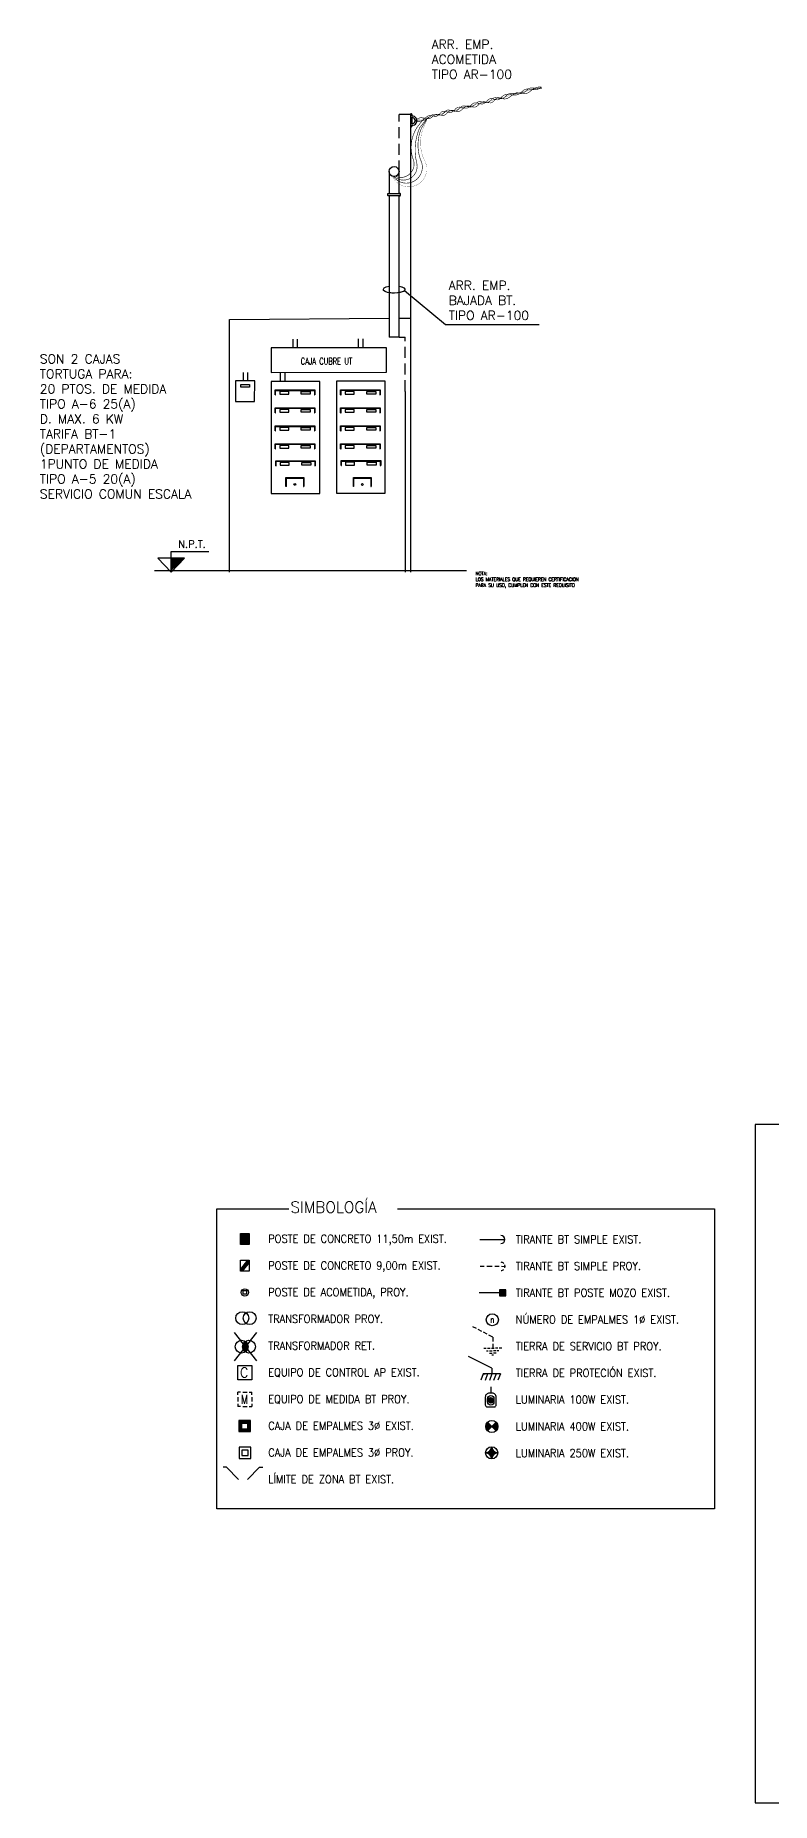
# Model space of a CAD drawing. Extents: x 0 to 346944, y 0 to 6285838.
# Drawn here: x 344688.4 to 344771.3, y 6284130.9 to 6284329.7 of the extents above; entities that cross this region are included whole.
import ezdxf
from ezdxf.enums import TextEntityAlignment as Align

# ---------------------------------------------------------------- set-up
doc = ezdxf.new("R2010")
doc.units = 0
doc.header["$LTSCALE"] = 5
doc.linetypes.add('mariposa$0$DASHED2', pattern=[0.375, 0.25, -0.125])
for name, color, linetype in [('COTAS (TODAS LAS COTAS-TODAS)', 5, 'Continuous'), ('DETALLES', 4, 'Continuous'), ('EQUIPOS', 240, 'Continuous'), ('EQUIPOS_E', 240, 'Continuous'), ('EQUIPOS_P', 240, 'Continuous'), ('EQUIPOS_R', 240, 'Continuous'), ('ESTRUCTURAS', 42, 'Continuous'), ('ESTRUCTURAS_E', 42, 'Continuous'), ('ESTRUCTURAS_P', 42, 'Continuous'), ('FORMATO', 20, 'Continuous'), ('OCMT_Exist', 36, 'Continuous'), ('POSTES_E', 41, 'Continuous'), ('POSTES_P', 41, 'Continuous'), ('TEXTO', 2, 'Continuous')]:
    doc.layers.add(name, color=color, linetype=linetype)
doc.styles.add('ROMAND', font='romand.shx', dxfattribs={"height": 2})
doc.styles.add('ROMANS', font='romans.shx', dxfattribs={"height": 1})
doc.styles.add('ROMANT', font='romant.shx', dxfattribs={"height": 2})

# ---------------------------------------------------------------- blocks, each defined once
blk = doc.blocks.new('NOTA CERTIFICACION')
at = {"color": 7, "style": 'ROMANT', "width": 0.8}
for s, p in [('NOTA:', (-100.97, 79.57)), ('LOS MATERIALES QUE REQUIEREN CERTIFICACION', (-100.97, 76.28)), ('PARA SU USO, CUMPLEN CON ESTE REQUISITO', (-100.97, 73))]:
    blk.add_text(s, height=2, dxfattribs=at).set_placement(p)
blk = doc.blocks.new('NPT')
at = {"color": 0}
for p, q in [((0, 0.75), (0.8, 1.55)), ((0, 0.57), (0.98, 1.55)), ((0, 0.4), (1.16, 1.55)), ((0, 0.22), (1.33, 1.55)), ((0, 1.46), (0.1, 1.55)), ((0, 1.28), (0.27, 1.55)), ((0, 1.1), (0.45, 1.55)), ((0, 0.93), (0.63, 1.55))]:
    blk.add_line(p, q, dxfattribs=at)
blk.add_lwpolyline([(0, 0), (0, 2.3), (4.18, 2.3)])
blk.add_lwpolyline([(-1.49, 1.55), (0, 0), (1.49, 1.55)], close=True)
at = {"style": 'ROMANS'}
blk.add_text('N.P.T.', height=0.8, dxfattribs=at).set_placement((0.8, 2.73))
blk = doc.blocks.new('PC-11-5_E')
at = {"layer": 'POSTES_E'}
blk.add_lwpolyline([(-1, 1.25), (1, 1.25), (1, -1.25), (-1, -1.25)], close=True, dxfattribs=at)
blk.add_solid([(-1, 1.25), (1, 1.25), (-1, -1.25), (1, -1.25)], dxfattribs=at)
blk = doc.blocks.new('*U25')
at = {"layer": 'ESTRUCTURAS_E', "ltscale": 5}
for p, q in [((10.75, -5.38), (0, 0)), ((6.85, -7.97), (5.76, -10.88)), ((14.69, -7.97), (6.83, -7.97)), ((6.83, -7.97), (7.65, -7.97)), ((8.84, -7.97), (7.7, -10.99)), ((10.75, -7.97), (9.63, -10.93)), ((10.75, -5.37), (10.75, -7.97)), ((12.73, -7.97), (11.61, -10.93)), ((14.69, -7.97), (13.6, -10.88))]:
    blk.add_line(p, q, dxfattribs=at)
blk = doc.blocks.new('*U49')
at = {"layer": 'EQUIPOS_E', "linetype": 'Continuous'}
blk.add_hatch(color=50, dxfattribs=at).paths.add_polyline_path([(0, 2.74, -0.368904), (-1.37, 1.37, -0.368904), (0, 0, -0.368904), (1.37, 1.37, -0.368904)])
at = {"layer": 'EQUIPOS_E', "color": 50, "linetype": 'Continuous'}
blk.add_circle((0, 1.37), 1.37, dxfattribs=at)
for centre, start, end in [((-1.49, 2.85), 274.5015, 355.4985), ((-1.49, -0.12), 4.5015, 85.4985), ((1.49, 2.85), 184.5015, 265.4985), ((1.49, -0.12), 94.5015, 175.4985)]:
    blk.add_arc(centre, 1.49, start, end, dxfattribs=at)
blk = doc.blocks.new('*U29')
at = {"layer": 'ESTRUCTURAS_E'}
blk.add_line((0, 0), (7.5, 0), dxfattribs=at)
blk.add_arc((6.27, 0), 1.23, 273.2033, 86.7967, dxfattribs=at)
blk = doc.blocks.new('*U48')
at = {"color": 50}
blk.add_wipeout([(-1.23, -4.09), (-1.23, 0), (1.23, 0), (1.23, -4.09), (1.23, -4.11), (1.23, -4.14), (1.23, -4.16), (1.22, -4.18), (1.22, -4.2), (1.21, -4.22), (1.21, -4.24), (1.2, -4.26), (1.19, -4.28), (1.18, -4.3), (1.17, -4.32), (1.16, -4.34), (1.14, -4.36), (1.13, -4.38), (1.12, -4.39), (1.1, -4.41), (1.08, -4.42), (1.07, -4.44), (1.05, -4.45), (1.03, -4.46), (1.02, -4.47), (1.02, -4.47), (1, -4.49), (0.98, -4.5), (0.95, -4.51), (0.93, -4.51), (0.91, -4.52), (0.89, -4.53), (0.87, -4.53), (0.85, -4.54), (0.83, -4.54), (0.8, -4.54), (0.78, -4.54), (-0.78, -4.54), (-0.8, -4.54), (-0.81, -4.54), (-0.83, -4.54), (-0.84, -4.54), (-0.85, -4.53), (-0.87, -4.53), (-0.88, -4.53), (-0.89, -4.53), (-0.9, -4.52), (-0.91, -4.52), (-0.92, -4.52), (-0.93, -4.51), (-0.94, -4.51), (-0.95, -4.51), (-0.96, -4.5), (-0.98, -4.5), (-0.99, -4.49), (-1.01, -4.48), (-1.03, -4.47), (-1.04, -4.46), (-1.06, -4.44), (-1.08, -4.43), (-1.09, -4.42), (-1.1, -4.41), (-1.11, -4.4), (-1.12, -4.39), (-1.12, -4.38), (-1.13, -4.37), (-1.14, -4.37), (-1.14, -4.36), (-1.15, -4.35), (-1.16, -4.33), (-1.17, -4.31), (-1.18, -4.29), (-1.19, -4.28), (-1.2, -4.26), (-1.21, -4.24), (-1.21, -4.22), (-1.22, -4.2), (-1.22, -4.18), (-1.23, -4.15), (-1.23, -4.12)], dxfattribs=at)
at = {"layer": 'EQUIPOS_E', "linetype": 'Continuous'}
blk.add_hatch(color=50, dxfattribs=at).paths.add_polyline_path([(0.72, -3.42, 0.8991), (-0.72, -2.72, 0.8991)])
at = {"layer": 'EQUIPOS_E', "color": 50, "linetype": 'Continuous'}
blk.add_line((0, 0), (0, -1.46), dxfattribs=at)
for points in [[(0.33, -1.46), (-0.33, -1.46, 0.414214), (-1.23, -2.36), (-1.23, -4.09, 0.414214), (-0.78, -4.54), (0.78, -4.54, 0.414214), (1.23, -4.09), (1.23, -2.36, 0.414214)], [(-0.72, -2.72), (-0.72, -2.72, -1), (0.72, -2.72), (0.72, -2.72), (0.72, -3.42, -1), (-0.72, -3.42)]]:
    blk.add_lwpolyline(points, format="xyb", close=True, dxfattribs=at)
blk = doc.blocks.new('PC-9_E')
blk.add_wipeout([(-1, 1.25), (1, 1.25), (1, -1.25), (-1, -1.25)]).dxf.layer = 'POSTES_E'
at = {"layer": 'POSTES_E', "ltscale": 3}
blk.add_hatch(color=256, dxfattribs=at).paths.add_polyline_path([(-1, -0.76), (-1, -1.25), (-0.58, -1.25), (1, 0.73), (1, 1.25), (0.61, 1.25)])
at = {"layer": 'POSTES_E'}
for p, q in [((0.61, 1.25), (-1, -0.76)), ((1, 0.73), (-0.58, -1.25))]:
    blk.add_line(p, q, dxfattribs=at)
blk.add_lwpolyline([(-1, 1.25), (1, 1.25), (1, -1.25), (-1, -1.25)], close=True, dxfattribs=at)
blk = doc.blocks.new('EM-BT_P')
blk.add_wipeout([(-1.6, -1.6), (-1.6, 1.6), (1.6, 1.6), (1.6, -1.6)])
at = {"layer": 'EQUIPOS'}
for p, q in [((-1.6, 0.99), (-1.6, 1.6)), ((-0.99, 1.6), (-1.6, 1.6)), ((-1.6, 0.49), (-1.6, -0.49)), ((-0.49, 1.6), (0.49, 1.6)), ((0.99, 1.6), (1.6, 1.6)), ((1.6, 0.99), (1.6, 1.6)), ((1.6, 0.49), (1.6, -0.49)), ((-1.6, -0.99), (-1.6, -1.6)), ((-0.99, -1.6), (-1.6, -1.6)), ((-0.49, -1.6), (0.49, -1.6)), ((0.99, -1.6), (1.6, -1.6)), ((1.6, -0.99), (1.6, -1.6))]:
    blk.add_line(p, q, dxfattribs=at)
at = {"layer": 'EQUIPOS', "style": 'ROMANS', "width": 0.8}
blk.add_text('M', height=1.98, dxfattribs=at).set_placement((-0.91, -0.99))
blk = doc.blocks.new('PM-6_P')
at = {"layer": 'POSTES_E'}
blk.add_lwpolyline([(-0.67, 0.67), (0.67, 0.67), (0.67, -0.67), (-0.67, -0.67)], close=True, dxfattribs=at)
blk.add_circle((0, 0), 1.39, dxfattribs=at)
blk = doc.blocks.new('*U90')
at = {"layer": 'EQUIPOS_E', "linetype": 'Continuous'}
h = blk.add_hatch(color=50, dxfattribs=at)
h.paths.add_polyline_path([(-0.97, 2.34, 0.198912), (-1.37, 1.37, 0.198912), (-0.97, 0.4), (0, 1.37)])
h.paths.add_polyline_path([(0, 1.37), (0.97, 0.4, 0.198912), (1.37, 1.37, 0.198912), (0.97, 2.34)])
at = {"layer": 'EQUIPOS_E', "color": 50, "linetype": 'Continuous'}
for p, q in [((-0.97, 2.34), (0.97, 0.4)), ((-0.97, 0.4), (0.97, 2.34))]:
    blk.add_line(p, q, dxfattribs=at)
blk.add_circle((0, 1.37), 1.37, dxfattribs=at)
blk = doc.blocks.new('CA 3Ø-E')
at = {"layer": 'ESTRUCTURAS'}
for points in [[(-1.36, -1.26), (1.3, -1.26), (1.3, 1.26), (-1.36, 1.26)], [(-0.73, -0.6), (0.66, -0.6), (0.66, 0.6), (-0.73, 0.6)]]:
    blk.add_lwpolyline(points, close=True, dxfattribs=at)
for points in [[(-1.36, 1.26), (1.3, 1.26), (-0.73, 0.6), (0.66, 0.6)], [(-1.36, 1.26), (-0.73, 0.6), (-1.36, -1.26), (-0.73, -0.6)], [(0.66, 0.6), (1.3, 1.26), (0.66, -0.6), (1.3, -1.26)], [(-1.36, -1.26), (-0.73, -0.6), (1.3, -1.26), (0.66, -0.6)]]:
    blk.add_solid(points, dxfattribs=at)
blk = doc.blocks.new('*U97')
at = {"layer": 'ESTRUCTURAS_E'}
blk.add_hatch(color=256, dxfattribs=at).paths.add_polyline_path([(6.05, 0.89), (6.05, -0.89), (7.95, -0.89), (7.95, 0.89)])
blk.add_line((6.05, 0), (0, 0), dxfattribs=at)
at = {"layer": 'ESTRUCTURAS_E', "flags": 128}
blk.add_lwpolyline([(6.05, 0.89), (6.05, -0.89), (7.95, -0.89), (7.95, 0.89)], close=True, dxfattribs=at)
blk = doc.blocks.new('LZ-E')
at = {"layer": 'ESTRUCTURAS', "linetype": 'Continuous'}
for points in [[(-1, 0), (-3.72, 2.74), (-4.48, 2.77)], [(1, 0), (3.72, 2.74), (4.48, 2.77)]]:
    blk.add_lwpolyline(points, dxfattribs=at)
blk = doc.blocks.new('CA 3Ø-P')
at = {"layer": 'ESTRUCTURAS'}
for points in [[(-1.31, -1.27), (1.35, -1.27), (1.35, 1.25), (-1.31, 1.25)], [(-0.68, -0.61), (0.71, -0.61), (0.71, 0.59), (-0.68, 0.59)]]:
    blk.add_lwpolyline(points, close=True, dxfattribs=at)
blk = doc.blocks.new('TT-S_P')
at = {"layer": 'ESTRUCTURAS_E', "ltscale": 3}
for p, q in [((1.66, -0.86), (0, 0)), ((4.07, -2.12), (2.41, -1.26)), ((6.57, -3.43), (4.91, -2.56)), ((9.11, -4.75), (7.37, -3.84)), ((9.11, -4.75), (9.11, -6.8)), ((9.11, -7.79), (9.11, -9.84)), ((4.94, -9.84), (6.12, -9.84)), ((6.29, -11.01), (7, -11.01)), ((6.71, -9.84), (7.89, -9.84)), ((7.63, -11.01), (8.81, -11.01)), ((7.63, -12.15), (8.81, -12.15)), ((8.52, -9.84), (9.7, -9.84)), ((9.47, -13.1), (8.74, -13.1)), ((10.61, -11.01), (9.43, -11.01)), ((10.61, -12.15), (9.43, -12.15)), ((11.5, -9.84), (10.32, -9.84)), ((11.92, -11.01), (11.21, -11.01)), ((13.27, -9.84), (12.1, -9.84))]:
    blk.add_line(p, q, dxfattribs=at)
blk = doc.blocks.new('ECAP_E')
blk.add_wipeout([(-1.6, -1.6), (-1.6, 1.6), (1.6, 1.6), (1.6, -1.6)])
at = {"layer": 'EQUIPOS'}
blk.add_lwpolyline([(-1.6, 1.6), (1.6, 1.6), (1.6, -1.6), (-1.6, -1.6)], close=True, dxfattribs=at)
at = {"layer": 'EQUIPOS', "style": 'ROMAND'}
blk.add_text('C', height=2.2, dxfattribs=at).set_placement((-1.14, -1.07))
blk = doc.blocks.new('*U112')
at = {"layer": 'ESTRUCTURAS_E', "ltscale": 3}
for p, q in [((0, 0), (1.28, 0)), ((2.06, 0), (3.69, -0.01)), ((4.47, -0.01), (5.73, -0.01)), ((6.48, -0.01), (7.5, -0.02))]:
    blk.add_line(p, q, dxfattribs=at)
for start, end in [(46.2596, 86.6711), (339.9592, 20.3476), (273.0748, 313.4863)]:
    blk.add_arc((6.27, -0.02), 1.23, start, end, dxfattribs=at)
blk = doc.blocks.new('n-emp-1')
blk.add_circle((0, 0), 1.7)
at = {"style": 'ROMANS', "width": 0.8}
blk.add_attdef('N', text='', height=1.8, dxfattribs=at).set_placement((0, 0), align=Align.MIDDLE)
blk = doc.blocks.new('TRAF-A_P')
blk.add_wipeout([(-0.83, 1.45), (-2.28, 1.45), (-2.28, -1.25), (-1.57, -1.25), (-1.56, -1.25), (-1.55, -1.26), (-1.53, -1.27), (-1.51, -1.28), (-1.5, -1.29), (-1.48, -1.3), (-1.46, -1.3), (-1.45, -1.31), (-1.43, -1.32), (-1.41, -1.33), (-1.4, -1.33), (-1.38, -1.34), (-1.36, -1.35), (-1.35, -1.35), (-1.33, -1.36), (-1.31, -1.37), (-1.3, -1.37), (-1.28, -1.38), (-1.26, -1.38), (-1.24, -1.39), (-1.23, -1.39), (-1.21, -1.4), (-1.19, -1.4), (-1.17, -1.41), (-1.16, -1.41), (-1.14, -1.42), (-1.12, -1.42), (-1.1, -1.42), (-1.08, -1.43), (-1.07, -1.43), (-1.05, -1.43), (-1.03, -1.44), (-1.01, -1.44), (-0.99, -1.44), (-0.98, -1.44), (-0.96, -1.44), (-0.94, -1.45), (-0.92, -1.45), (-0.9, -1.45), (-0.89, -1.45), (-0.87, -1.45), (-0.85, -1.45), (-0.83, -1.45), (0.83, -1.45), (0.85, -1.45), (0.87, -1.45), (0.89, -1.45), (0.9, -1.45), (0.92, -1.45), (0.94, -1.45), (0.96, -1.44), (0.98, -1.44), (0.99, -1.44), (1.01, -1.44), (1.03, -1.44), (1.05, -1.43), (1.07, -1.43), (1.08, -1.43), (1.1, -1.42), (1.12, -1.42), (1.14, -1.42), (1.16, -1.41), (1.17, -1.41), (1.19, -1.4), (1.21, -1.4), (1.23, -1.39), (1.24, -1.39), (1.26, -1.38), (1.28, -1.38), (1.3, -1.37), (1.31, -1.37), (1.33, -1.36), (1.35, -1.35), (1.36, -1.35), (1.38, -1.34), (1.4, -1.33), (1.41, -1.33), (1.43, -1.32), (1.45, -1.31), (1.46, -1.3), (1.48, -1.3), (1.5, -1.29), (1.51, -1.28), (1.53, -1.27), (1.55, -1.26), (1.56, -1.25), (1.57, -1.25), (2.28, -1.25), (2.28, 1.45), (0.83, 1.45), (0.81, 1.45), (0.79, 1.45), (0.78, 1.45), (0.76, 1.45), (0.74, 1.45), (0.72, 1.45), (0.7, 1.44), (0.69, 1.44), (0.67, 1.44), (0.65, 1.44), (0.63, 1.44), (0.61, 1.43), (0.59, 1.43), (0.58, 1.43), (0.56, 1.42), (0.54, 1.42), (0.52, 1.42), (0.51, 1.41), (0.49, 1.41), (0.47, 1.4), (0.45, 1.4), (0.43, 1.39), (0.42, 1.39), (0.4, 1.38), (0.38, 1.38), (0.37, 1.37), (0.35, 1.37), (0.33, 1.36), (0.31, 1.35), (0.3, 1.35), (0.28, 1.34), (0.26, 1.33), (0.25, 1.33), (0.23, 1.32), (0.21, 1.31), (0.2, 1.3), (0.18, 1.3), (0.16, 1.29), (0.15, 1.28), (0.13, 1.27), (0.12, 1.26), (0.1, 1.25), (0.08, 1.24), (0.07, 1.23), (0.05, 1.22), (0.04, 1.21), (0.02, 1.2), (0.01, 1.19), (0, 1.19), (-0.01, 1.19), (-0.02, 1.2), (-0.04, 1.21), (-0.05, 1.22), (-0.07, 1.23), (-0.08, 1.24), (-0.1, 1.25), (-0.12, 1.26), (-0.13, 1.27), (-0.15, 1.28), (-0.16, 1.29), (-0.18, 1.3), (-0.2, 1.3), (-0.21, 1.31), (-0.23, 1.32), (-0.25, 1.33), (-0.26, 1.33), (-0.28, 1.34), (-0.3, 1.35), (-0.31, 1.35), (-0.33, 1.36), (-0.35, 1.37), (-0.37, 1.37), (-0.38, 1.38), (-0.4, 1.38), (-0.42, 1.39), (-0.43, 1.39), (-0.45, 1.4), (-0.47, 1.4), (-0.49, 1.41), (-0.51, 1.41), (-0.52, 1.42), (-0.54, 1.42), (-0.56, 1.42), (-0.58, 1.43), (-0.59, 1.43), (-0.61, 1.43), (-0.63, 1.44), (-0.65, 1.44), (-0.67, 1.44), (-0.69, 1.44), (-0.7, 1.44), (-0.72, 1.45), (-0.74, 1.45), (-0.76, 1.45), (-0.78, 1.45), (-0.79, 1.45), (-0.81, 1.45)])
at = {"layer": 'EQUIPOS_E'}
for centre in [(-0.83, 0), (0.83, 0)]:
    blk.add_circle(centre, 1.45, dxfattribs=at)
blk = doc.blocks.new('TRAF-A_R')
blk.add_wipeout([(-0.83, 1.45), (-2.28, 1.45), (-2.28, -1.25), (-1.57, -1.25), (-1.56, -1.25), (-1.55, -1.26), (-1.53, -1.27), (-1.51, -1.28), (-1.5, -1.29), (-1.48, -1.3), (-1.46, -1.3), (-1.45, -1.31), (-1.43, -1.32), (-1.41, -1.33), (-1.4, -1.33), (-1.38, -1.34), (-1.36, -1.35), (-1.35, -1.35), (-1.33, -1.36), (-1.31, -1.37), (-1.3, -1.37), (-1.28, -1.38), (-1.26, -1.38), (-1.24, -1.39), (-1.23, -1.39), (-1.21, -1.4), (-1.19, -1.4), (-1.17, -1.41), (-1.16, -1.41), (-1.14, -1.42), (-1.12, -1.42), (-1.1, -1.42), (-1.08, -1.43), (-1.07, -1.43), (-1.05, -1.43), (-1.03, -1.44), (-1.01, -1.44), (-0.99, -1.44), (-0.98, -1.44), (-0.96, -1.44), (-0.94, -1.45), (-0.92, -1.45), (-0.9, -1.45), (-0.89, -1.45), (-0.87, -1.45), (-0.85, -1.45), (-0.83, -1.45), (0.83, -1.45), (0.85, -1.45), (0.87, -1.45), (0.89, -1.45), (0.9, -1.45), (0.92, -1.45), (0.94, -1.45), (0.96, -1.44), (0.98, -1.44), (0.99, -1.44), (1.01, -1.44), (1.03, -1.44), (1.05, -1.43), (1.07, -1.43), (1.08, -1.43), (1.1, -1.42), (1.12, -1.42), (1.14, -1.42), (1.16, -1.41), (1.17, -1.41), (1.19, -1.4), (1.21, -1.4), (1.23, -1.39), (1.24, -1.39), (1.26, -1.38), (1.28, -1.38), (1.3, -1.37), (1.31, -1.37), (1.33, -1.36), (1.35, -1.35), (1.36, -1.35), (1.38, -1.34), (1.4, -1.33), (1.41, -1.33), (1.43, -1.32), (1.45, -1.31), (1.46, -1.3), (1.48, -1.3), (1.5, -1.29), (1.51, -1.28), (1.53, -1.27), (1.55, -1.26), (1.56, -1.25), (1.57, -1.25), (2.28, -1.25), (2.28, 1.45), (0.83, 1.45), (0.81, 1.45), (0.79, 1.45), (0.78, 1.45), (0.76, 1.45), (0.74, 1.45), (0.72, 1.45), (0.7, 1.44), (0.69, 1.44), (0.67, 1.44), (0.65, 1.44), (0.63, 1.44), (0.61, 1.43), (0.59, 1.43), (0.58, 1.43), (0.56, 1.42), (0.54, 1.42), (0.52, 1.42), (0.51, 1.41), (0.49, 1.41), (0.47, 1.4), (0.45, 1.4), (0.43, 1.39), (0.42, 1.39), (0.4, 1.38), (0.38, 1.38), (0.37, 1.37), (0.35, 1.37), (0.33, 1.36), (0.31, 1.35), (0.3, 1.35), (0.28, 1.34), (0.26, 1.33), (0.25, 1.33), (0.23, 1.32), (0.21, 1.31), (0.2, 1.3), (0.18, 1.3), (0.16, 1.29), (0.15, 1.28), (0.13, 1.27), (0.12, 1.26), (0.1, 1.25), (0.08, 1.24), (0.07, 1.23), (0.05, 1.22), (0.04, 1.21), (0.02, 1.2), (0.01, 1.19), (0, 1.19), (-0.01, 1.19), (-0.02, 1.2), (-0.04, 1.21), (-0.05, 1.22), (-0.07, 1.23), (-0.08, 1.24), (-0.1, 1.25), (-0.12, 1.26), (-0.13, 1.27), (-0.15, 1.28), (-0.16, 1.29), (-0.18, 1.3), (-0.2, 1.3), (-0.21, 1.31), (-0.23, 1.32), (-0.25, 1.33), (-0.26, 1.33), (-0.28, 1.34), (-0.3, 1.35), (-0.31, 1.35), (-0.33, 1.36), (-0.35, 1.37), (-0.37, 1.37), (-0.38, 1.38), (-0.4, 1.38), (-0.42, 1.39), (-0.43, 1.39), (-0.45, 1.4), (-0.47, 1.4), (-0.49, 1.41), (-0.51, 1.41), (-0.52, 1.42), (-0.54, 1.42), (-0.56, 1.42), (-0.58, 1.43), (-0.59, 1.43), (-0.61, 1.43), (-0.63, 1.44), (-0.65, 1.44), (-0.67, 1.44), (-0.69, 1.44), (-0.7, 1.44), (-0.72, 1.45), (-0.74, 1.45), (-0.76, 1.45), (-0.78, 1.45), (-0.79, 1.45), (-0.81, 1.45)])
at = {"layer": 'EQUIPOS_E'}
blk.add_hatch(color=256, dxfattribs=at).paths.add_polyline_path([(0, -1.19, 0.244912), (0.62, 0, 0.244912), (0, 1.19, 0.244912), (-0.62, 0, 0.244912)])
at = {"layer": 'EQUIPOS_E', "color": 2}
for p, q in [((2.53, 3.16), (-2.53, -3.16)), ((-2.53, 3.16), (2.53, -3.16))]:
    blk.add_line(p, q, dxfattribs=at)
at = {"layer": 'EQUIPOS_E'}
for centre in [(-0.83, 0), (0.83, 0)]:
    blk.add_circle(centre, 1.45, dxfattribs=at)

msp = doc.modelspace()

# ---------------------------------------------------------------- linework, layer by layer
at = {"color": 8, "linetype": 'mariposa$0$DASHED2'}
for p in [(344729.33, 6284314.33), (344730.6, 6284320.75)]:
    msp.add_line(p, (344729.33, 6284320.75), dxfattribs=at)
at = {"color": 254, "linetype": 'mariposa$0$DASHED2', "true_color": 0xcecce6}
for p, q in [((344729.33, 6284295.7), (344728.21, 6284295.7)), ((344730, 6284289.62), (344730, 6284295.7))]:
    msp.add_line(p, q, dxfattribs=at)
at = {"layer": 'DETALLES', "color": 254, "true_color": 0xcecce6}
msp.add_line((344730.6, 6284320.75), (344730.6, 6284269.27), dxfattribs=at)
for points, const_width in [([(344731.1, 6284320.03), (344731.32, 6284320.22), (344731.53, 6284320.34), (344731.73, 6284320.39), (344731.93, 6284320.39), (344732.12, 6284320.37), (344732.3, 6284320.33), (344732.47, 6284320.29), (344732.62, 6284320.28), (344732.75, 6284320.3), (344732.87, 6284320.35), (344732.98, 6284320.42), (344733.09, 6284320.51), (344733.18, 6284320.59), (344733.28, 6284320.68), (344733.38, 6284320.74), (344733.48, 6284320.78), (344733.59, 6284320.8), (344733.7, 6284320.79), (344733.81, 6284320.76), (344733.93, 6284320.72), (344734.05, 6284320.69), (344734.17, 6284320.66), (344734.28, 6284320.65), (344734.38, 6284320.66), (344734.48, 6284320.7), (344734.58, 6284320.77), (344734.67, 6284320.85), (344734.75, 6284320.94), (344734.84, 6284321.03), (344734.93, 6284321.11), (344735.03, 6284321.18), (344735.13, 6284321.23), (344735.24, 6284321.24), (344735.36, 6284321.23), (344735.48, 6284321.2), (344735.61, 6284321.17), (344735.73, 6284321.13), (344735.86, 6284321.11), (344735.98, 6284321.1), (344736.1, 6284321.11), (344736.21, 6284321.16), (344736.32, 6284321.23), (344736.42, 6284321.32), (344736.52, 6284321.41), (344736.62, 6284321.51), (344736.73, 6284321.59), (344736.83, 6284321.66), (344736.95, 6284321.71), (344737.06, 6284321.72), (344737.19, 6284321.71), (344737.31, 6284321.69), (344737.44, 6284321.65), (344737.56, 6284321.62), (344737.68, 6284321.59), (344737.8, 6284321.58), (344737.92, 6284321.6), (344738.02, 6284321.64), (344738.12, 6284321.71), (344738.22, 6284321.8), (344738.31, 6284321.89), (344738.41, 6284321.98), (344738.51, 6284322.07), (344738.61, 6284322.14), (344738.72, 6284322.18), (344738.84, 6284322.2), (344738.96, 6284322.19), (344739.09, 6284322.16), (344739.22, 6284322.13), (344739.34, 6284322.1), (344739.47, 6284322.07), (344739.59, 6284322.06), (344739.7, 6284322.07), (344739.8, 6284322.12), (344739.9, 6284322.18), (344739.98, 6284322.27), (344740.07, 6284322.36), (344740.15, 6284322.45), (344740.24, 6284322.53), (344740.33, 6284322.59), (344740.42, 6284322.64), (344740.53, 6284322.65), (344740.64, 6284322.63), (344740.75, 6284322.61), (344740.87, 6284322.57), (344741, 6284322.54), (344741.13, 6284322.51), (344741.27, 6284322.51), (344741.41, 6284322.53), (344741.55, 6284322.58), (344741.69, 6284322.66), (344741.83, 6284322.76), (344741.98, 6284322.87), (344742.13, 6284322.97), (344742.27, 6284323.07), (344742.42, 6284323.15), (344742.57, 6284323.21), (344742.72, 6284323.23), (344742.87, 6284323.23), (344743.01, 6284323.21), (344743.16, 6284323.18), (344743.3, 6284323.15), (344743.44, 6284323.13), (344743.57, 6284323.12), (344743.7, 6284323.14), (344743.82, 6284323.19), (344743.95, 6284323.26), (344744.07, 6284323.35), (344744.2, 6284323.46), (344744.33, 6284323.56), (344744.47, 6284323.66), (344744.63, 6284323.74), (344744.8, 6284323.8), (344744.99, 6284323.84), (344745.19, 6284323.85), (344745.32, 6284323.85)], 0.0646), ([(344731.1, 6284320.03), (344731.39, 6284319.97), (344731.62, 6284319.97), (344731.83, 6284320.03), (344732, 6284320.13), (344732.15, 6284320.25), (344732.29, 6284320.37), (344732.42, 6284320.48), (344732.54, 6284320.57), (344732.67, 6284320.62), (344732.8, 6284320.63), (344732.93, 6284320.62), (344733.06, 6284320.6), (344733.19, 6284320.58), (344733.31, 6284320.55), (344733.43, 6284320.54), (344733.54, 6284320.56), (344733.64, 6284320.6), (344733.73, 6284320.67), (344733.82, 6284320.75), (344733.9, 6284320.84), (344733.99, 6284320.93), (344734.07, 6284321.01), (344734.16, 6284321.08), (344734.26, 6284321.12), (344734.37, 6284321.13), (344734.48, 6284321.12), (344734.6, 6284321.09), (344734.72, 6284321.06), (344734.85, 6284321.02), (344734.97, 6284321), (344735.08, 6284320.98), (344735.19, 6284321), (344735.3, 6284321.04), (344735.39, 6284321.11), (344735.48, 6284321.19), (344735.58, 6284321.28), (344735.67, 6284321.38), (344735.76, 6284321.46), (344735.87, 6284321.53), (344735.98, 6284321.58), (344736.1, 6284321.59), (344736.22, 6284321.58), (344736.36, 6284321.56), (344736.49, 6284321.53), (344736.63, 6284321.5), (344736.76, 6284321.47), (344736.89, 6284321.47), (344737.01, 6284321.48), (344737.12, 6284321.53), (344737.22, 6284321.6), (344737.31, 6284321.68), (344737.41, 6284321.77), (344737.5, 6284321.86), (344737.59, 6284321.95), (344737.69, 6284322.02), (344737.79, 6284322.06), (344737.91, 6284322.07), (344738.03, 6284322.06), (344738.15, 6284322.04), (344738.28, 6284322.01), (344738.41, 6284321.97), (344738.54, 6284321.95), (344738.66, 6284321.94), (344738.78, 6284321.95), (344738.89, 6284322), (344738.99, 6284322.07), (344739.09, 6284322.15), (344739.18, 6284322.25), (344739.28, 6284322.34), (344739.37, 6284322.42), (344739.47, 6284322.49), (344739.58, 6284322.53), (344739.69, 6284322.55), (344739.8, 6284322.54), (344739.92, 6284322.51), (344740.04, 6284322.47), (344740.16, 6284322.44), (344740.27, 6284322.41), (344740.38, 6284322.4), (344740.48, 6284322.41), (344740.58, 6284322.45), (344740.67, 6284322.51), (344740.75, 6284322.6), (344740.84, 6284322.69), (344740.94, 6284322.78), (344741.04, 6284322.87), (344741.15, 6284322.94), (344741.28, 6284322.99), (344741.43, 6284323.01), (344741.6, 6284323.02), (344741.77, 6284323), (344741.95, 6284322.98), (344742.13, 6284322.96), (344742.31, 6284322.95), (344742.48, 6284322.95), (344742.63, 6284322.98), (344742.77, 6284323.03), (344742.9, 6284323.11), (344743.01, 6284323.2), (344743.13, 6284323.3), (344743.23, 6284323.39), (344743.34, 6284323.48), (344743.45, 6284323.55), (344743.58, 6284323.6), (344743.71, 6284323.62), (344743.85, 6284323.62), (344744, 6284323.6), (344744.16, 6284323.57), (344744.33, 6284323.55), (344744.5, 6284323.54), (344744.68, 6284323.54), (344744.86, 6284323.57), (344745.04, 6284323.64), (344745.22, 6284323.73), (344745.35, 6284323.81)], 0.0646), ([(344731.1, 6284320.05), (344731.54, 6284320.02), (344731.91, 6284320.06), (344732.2, 6284320.14), (344732.43, 6284320.25), (344732.62, 6284320.37), (344732.77, 6284320.5), (344732.91, 6284320.61), (344733.03, 6284320.7), (344733.16, 6284320.75), (344733.29, 6284320.76), (344733.43, 6284320.76), (344733.56, 6284320.73), (344733.68, 6284320.71), (344733.81, 6284320.68), (344733.92, 6284320.68), (344734.03, 6284320.69), (344734.13, 6284320.73), (344734.22, 6284320.8), (344734.31, 6284320.88), (344734.4, 6284320.97), (344734.48, 6284321.06), (344734.57, 6284321.14), (344734.66, 6284321.21), (344734.76, 6284321.25), (344734.86, 6284321.26), (344734.98, 6284321.25), (344735.1, 6284321.22), (344735.22, 6284321.19), (344735.34, 6284321.15), (344735.46, 6284321.13), (344735.58, 6284321.12), (344735.69, 6284321.13), (344735.79, 6284321.17), (344735.89, 6284321.24), (344735.98, 6284321.32), (344736.07, 6284321.42), (344736.16, 6284321.51), (344736.26, 6284321.59), (344736.36, 6284321.66), (344736.47, 6284321.71), (344736.59, 6284321.72), (344736.72, 6284321.72), (344736.85, 6284321.69), (344736.99, 6284321.66), (344737.12, 6284321.63), (344737.25, 6284321.6), (344737.38, 6284321.6), (344737.5, 6284321.61), (344737.61, 6284321.66), (344737.71, 6284321.73), (344737.81, 6284321.81), (344737.9, 6284321.9), (344737.99, 6284322), (344738.08, 6284322.08), (344738.18, 6284322.15), (344738.29, 6284322.19), (344738.4, 6284322.21), (344738.52, 6284322.2), (344738.65, 6284322.17), (344738.78, 6284322.14), (344738.91, 6284322.1), (344739.03, 6284322.08), (344739.16, 6284322.07), (344739.27, 6284322.09), (344739.38, 6284322.13), (344739.49, 6284322.2), (344739.58, 6284322.28), (344739.68, 6284322.38), (344739.77, 6284322.47), (344739.87, 6284322.55), (344739.97, 6284322.62), (344740.07, 6284322.67), (344740.18, 6284322.68), (344740.3, 6284322.67), (344740.41, 6284322.64), (344740.53, 6284322.61), (344740.65, 6284322.57), (344740.77, 6284322.54), (344740.88, 6284322.53), (344740.98, 6284322.54), (344741.07, 6284322.58), (344741.16, 6284322.65), (344741.25, 6284322.73), (344741.34, 6284322.82), (344741.43, 6284322.91), (344741.53, 6284323), (344741.65, 6284323.07), (344741.78, 6284323.12), (344741.93, 6284323.14), (344742.09, 6284323.15), (344742.26, 6284323.13), (344742.44, 6284323.11), (344742.62, 6284323.09), (344742.8, 6284323.08), (344742.97, 6284323.09), (344743.13, 6284323.11), (344743.27, 6284323.17), (344743.39, 6284323.24), (344743.51, 6284323.33), (344743.62, 6284323.43), (344743.73, 6284323.52), (344743.83, 6284323.61), (344743.95, 6284323.68), (344744.07, 6284323.73), (344744.2, 6284323.75), (344744.35, 6284323.75), (344744.5, 6284323.73), (344744.66, 6284323.7), (344744.83, 6284323.68), (344745, 6284323.67), (344745.17, 6284323.67), (344745.35, 6284323.71), (344745.42, 6284323.73)], 0.0646), ([(344731.11, 6284320.05), (344745.33, 6284323.83)], 0.0201)]:
    msp.add_lwpolyline(points, dxfattribs=dict(at, const_width=const_width))
for points, const_width in [([(344732.54, 6284320.38), (344732.05, 6284319.2, 0.222181), (344732.26, 6284315.48, -1.002689), (344728.58, 6284313.81, -1.09345)], 0.0201), ([(344732.54, 6284320.38), (344731.82, 6284319.15, 0.203365), (344731.87, 6284315.36, -0.84977), (344728.68, 6284313.79, -0.824471)], 0.0646), ([(344732.54, 6284320.38), (344731.65, 6284319.27, 0.161473), (344731.31, 6284315.32, -0.75101), (344728.78, 6284313.78, -1.112714)], 0.0646), ([(344732.12, 6284320.29), (344731.39, 6284319.37, 0.22127), (344730.86, 6284315.86, -0.700445), (344728.92, 6284313.8, -1.112714)], 0.0646)]:
    msp.add_lwpolyline(points, format="xyb", dxfattribs=dict(at, const_width=const_width))
at = {"layer": 'DETALLES', "color": 254, "linetype": 'Continuous', "true_color": 0xcecce6}
for points in [[(344730.78, 6284320.75), (344730.75, 6284320.8), (344730.72, 6284320.82), (344730.67, 6284320.82), (344730.63, 6284320.8), (344730.6, 6284320.75)], [(344730.6, 6284320.75), (344730.6, 6284319.43)], [(344730.78, 6284320.75), (344730.78, 6284320.57)], [(344730.78, 6284320.4), (344730.78, 6284319.73)], [(344730.6, 6284319.43), (344730.63, 6284319.4), (344730.67, 6284319.38), (344730.72, 6284319.38), (344730.75, 6284319.4), (344730.78, 6284319.43)], [(344730.78, 6284319.56), (344730.78, 6284319.43)]]:
    msp.add_lwpolyline(points, dxfattribs=at)
at = {"layer": 'DETALLES', "color": 254, "true_color": 0xcecce6}
for points in [[(344729.41, 6284311.61), (344728.12, 6284311.61, -0.414214), (344728.05, 6284311.68), (344728.05, 6284311.8, -0.414214), (344728.12, 6284311.88), (344729.41, 6284311.88)], [(344729.41, 6284311.61, 0.414214), (344729.49, 6284311.68), (344729.49, 6284311.8, 0.414214), (344729.41, 6284311.88)]]:
    msp.add_lwpolyline(points, format="xyb", dxfattribs=at)
at = {"layer": 'DETALLES', "color": 9}
msp.add_lwpolyline([(344710.25, 6284269.27), (344710.25, 6284297.69), (344728.21, 6284297.84)], dxfattribs=at)
at = {"layer": 'DETALLES', "color": 254, "true_color": 0xcecce6}
for points in [[(344729.33, 6284297.85), (344730.6, 6284297.86)], [(344729.33, 6284295.7), (344730, 6284295.7)], [(344710.94, 6284290.79), (344710.94, 6284288.49), (344713.07, 6284288.49), (344713.11, 6284290.79), (344710.94, 6284290.79)], [(344712.52, 6284290.39), (344712.52, 6284290.09), (344711.51, 6284290.09), (344711.51, 6284290.39), (344712.52, 6284290.39)], [(344714.94, 6284278.14), (344720.4, 6284278.14), (344720.4, 6284290.74), (344714.94, 6284290.74), (344714.94, 6284278.14)], [(344722.3, 6284278.16), (344727.77, 6284278.16), (344727.77, 6284290.76), (344722.3, 6284290.76), (344722.3, 6284278.16)], [(344715.39, 6284289.23), (344715.39, 6284289.78), (344719.85, 6284289.78), (344719.85, 6284289.23)], [(344715.39, 6284289.23), (344715.44, 6284289.23)], [(344715.44, 6284289.23), (344715.44, 6284289.73), (344719.8, 6284289.73), (344719.8, 6284289.23)], [(344715.9, 6284289.59), (344715.9, 6284289.29), (344716.91, 6284289.29), (344716.91, 6284289.59), (344715.9, 6284289.59)], [(344719.34, 6284289.59), (344719.34, 6284289.29), (344718.33, 6284289.29), (344718.33, 6284289.59), (344719.34, 6284289.59)], [(344719.8, 6284289.23), (344719.85, 6284289.23)], [(344722.75, 6284289.24), (344722.75, 6284289.8), (344727.21, 6284289.8), (344727.21, 6284289.24)], [(344722.75, 6284289.24), (344722.8, 6284289.24)], [(344722.8, 6284289.24), (344722.8, 6284289.75), (344727.16, 6284289.75), (344727.16, 6284289.24)], [(344723.26, 6284289.61), (344723.26, 6284289.31), (344724.27, 6284289.31), (344724.27, 6284289.61), (344723.26, 6284289.61)], [(344726.7, 6284289.61), (344726.7, 6284289.31), (344725.69, 6284289.31), (344725.69, 6284289.61), (344726.7, 6284289.61)], [(344727.16, 6284289.24), (344727.21, 6284289.24)], [(344730, 6284289.62), (344730, 6284269.27)], [(344715.39, 6284287.2), (344715.39, 6284287.76), (344719.85, 6284287.76), (344719.85, 6284287.2)], [(344715.39, 6284287.2), (344715.44, 6284287.2)], [(344715.44, 6284287.2), (344715.44, 6284287.71), (344719.8, 6284287.71), (344719.8, 6284287.2)], [(344715.9, 6284287.57), (344715.9, 6284287.26), (344716.91, 6284287.26), (344716.91, 6284287.57), (344715.9, 6284287.57)], [(344719.34, 6284287.57), (344719.34, 6284287.26), (344718.33, 6284287.26), (344718.33, 6284287.57), (344719.34, 6284287.57)], [(344719.8, 6284287.2), (344719.85, 6284287.2)], [(344722.75, 6284287.22), (344722.75, 6284287.78), (344727.21, 6284287.78), (344727.21, 6284287.22)], [(344722.75, 6284287.22), (344722.8, 6284287.22)], [(344722.8, 6284287.22), (344722.8, 6284287.72), (344727.16, 6284287.72), (344727.16, 6284287.22)], [(344723.26, 6284287.58), (344723.26, 6284287.28), (344724.27, 6284287.28), (344724.27, 6284287.58), (344723.26, 6284287.58)], [(344726.7, 6284287.58), (344726.7, 6284287.28), (344725.69, 6284287.28), (344725.69, 6284287.58), (344726.7, 6284287.58)], [(344727.16, 6284287.22), (344727.21, 6284287.22)], [(344715.39, 6284285.17), (344715.39, 6284285.73), (344719.85, 6284285.73), (344719.85, 6284285.17)], [(344715.39, 6284285.17), (344715.44, 6284285.17)], [(344715.44, 6284285.17), (344715.44, 6284285.68), (344719.8, 6284285.68), (344719.8, 6284285.17)], [(344715.9, 6284285.54), (344715.9, 6284285.24), (344716.91, 6284285.24), (344716.91, 6284285.54), (344715.9, 6284285.54)], [(344719.34, 6284285.54), (344719.34, 6284285.24), (344718.33, 6284285.24), (344718.33, 6284285.54), (344719.34, 6284285.54)], [(344719.8, 6284285.17), (344719.85, 6284285.17)], [(344722.75, 6284285.19), (344722.75, 6284285.75), (344727.21, 6284285.75), (344727.21, 6284285.19)], [(344722.75, 6284285.19), (344722.8, 6284285.19)], [(344722.8, 6284285.19), (344722.8, 6284285.7), (344727.16, 6284285.7), (344727.16, 6284285.19)], [(344723.26, 6284285.56), (344723.26, 6284285.25), (344724.27, 6284285.25), (344724.27, 6284285.56), (344723.26, 6284285.56)], [(344726.7, 6284285.56), (344726.7, 6284285.25), (344725.69, 6284285.25), (344725.69, 6284285.56), (344726.7, 6284285.56)], [(344727.16, 6284285.19), (344727.21, 6284285.19)], [(344715.39, 6284283.15), (344715.39, 6284283.71), (344719.85, 6284283.71), (344719.85, 6284283.15)], [(344715.39, 6284283.15), (344715.44, 6284283.15)], [(344715.44, 6284283.15), (344715.44, 6284283.66), (344719.8, 6284283.66), (344719.8, 6284283.15)], [(344715.9, 6284283.51), (344715.9, 6284283.21), (344716.91, 6284283.21), (344716.91, 6284283.51), (344715.9, 6284283.51)], [(344719.34, 6284283.51), (344719.34, 6284283.21), (344718.33, 6284283.21), (344718.33, 6284283.51), (344719.34, 6284283.51)], [(344719.8, 6284283.15), (344719.85, 6284283.15)], [(344722.75, 6284283.17), (344722.75, 6284283.72), (344727.21, 6284283.72), (344727.21, 6284283.17)], [(344722.75, 6284283.17), (344722.8, 6284283.17)], [(344722.8, 6284283.17), (344722.8, 6284283.67), (344727.16, 6284283.67), (344727.16, 6284283.17)], [(344723.26, 6284283.53), (344723.26, 6284283.23), (344724.27, 6284283.23), (344724.27, 6284283.53), (344723.26, 6284283.53)], [(344726.7, 6284283.53), (344726.7, 6284283.23), (344725.69, 6284283.23), (344725.69, 6284283.53), (344726.7, 6284283.53)], [(344727.16, 6284283.17), (344727.21, 6284283.17)], [(344715.45, 6284281.25), (344715.45, 6284281.81), (344719.9, 6284281.81), (344719.9, 6284281.25)], [(344715.45, 6284281.25), (344715.5, 6284281.25)], [(344715.5, 6284281.25), (344715.5, 6284281.76), (344719.85, 6284281.76), (344719.85, 6284281.25)], [(344715.95, 6284281.62), (344715.95, 6284281.31), (344716.97, 6284281.31), (344716.97, 6284281.62), (344715.95, 6284281.62)], [(344719.4, 6284281.62), (344719.4, 6284281.31), (344718.39, 6284281.31), (344718.39, 6284281.62), (344719.4, 6284281.62)], [(344719.85, 6284281.25), (344719.9, 6284281.25)], [(344722.81, 6284281.27), (344722.81, 6284281.83), (344727.27, 6284281.83), (344727.27, 6284281.27)], [(344722.81, 6284281.27), (344722.86, 6284281.27)], [(344722.86, 6284281.27), (344722.86, 6284281.78), (344727.22, 6284281.78), (344727.22, 6284281.27)], [(344723.31, 6284281.64), (344723.31, 6284281.33), (344724.33, 6284281.33), (344724.33, 6284281.64), (344723.31, 6284281.64)], [(344726.76, 6284281.64), (344726.76, 6284281.33), (344725.75, 6284281.33), (344725.75, 6284281.64), (344726.76, 6284281.64)], [(344727.22, 6284281.27), (344727.27, 6284281.27)], [(344716.6, 6284278.91), (344716.6, 6284279.92), (344718.62, 6284279.92), (344718.62, 6284278.91)], [(344716.65, 6284278.91), (344716.6, 6284278.91)], [(344716.65, 6284278.91), (344716.65, 6284279.87), (344718.57, 6284279.87), (344718.57, 6284278.91)], [(344718.57, 6284278.91), (344718.62, 6284278.91)], [(344724.19, 6284278.9), (344724.19, 6284279.91), (344726.21, 6284279.91), (344726.21, 6284278.9)], [(344724.24, 6284278.9), (344724.19, 6284278.9)], [(344724.24, 6284278.9), (344724.24, 6284279.86), (344726.16, 6284279.86), (344726.16, 6284278.9)], [(344726.16, 6284278.9), (344726.21, 6284278.9)]]:
    msp.add_lwpolyline(points, dxfattribs=at)
msp.add_lwpolyline([(344714.95, 6284291.75), (344727.93, 6284291.78), (344727.93, 6284294.53), (344714.95, 6284294.5)], close=True, dxfattribs=at)
at = {"layer": 'DETALLES', "color": 7, "true_color": 0xffffff, "const_width": 0.127}
msp.add_lwpolyline([(344701.79, 6284269.45), (344736.94, 6284269.45)], dxfattribs=at)
at = {"layer": 'DETALLES', "color": 254, "true_color": 0xcecce6}
for centre in [(344717.61, 6284279.15), (344725.2, 6284279.14)]:
    msp.add_circle(centre, 0.101, dxfattribs=at)
for centre, radius, start, end in [((344730.81, 6284320.07), 0.34, 246.7292, 111.9281), ((344730.83, 6284320.06), 0.507, 264.6077, 95.3923)]:
    msp.add_arc(centre, radius, start, end, dxfattribs=at)
at = {"layer": 'DETALLES', "color": 254, "true_color": 0xcecce6, "extrusion": (0, 0, -1)}
for end_param in [10.508754, 8.340801]:
    msp.add_ellipse((344728.78, 6284301.08), major_axis=(1.22, 0), ratio=0.340925, start_param=5.175898, end_param=end_param, dxfattribs=at)
at = {"layer": 'FORMATO'}
msp.add_lwpolyline([(344769.39, 6284130.88), (344870.91, 6284130.88), (344870.91, 6284207.14), (344769.39, 6284207.14)], close=True, dxfattribs=at)
at = {"layer": 'OCMT_Exist', "color": 254, "true_color": 0xcecce6}
for points in [[(344728.21, 6284314.34), (344728.21, 6284311.88)], [(344729.33, 6284311.88), (344729.33, 6284314.33)], [(344728.21, 6284311.61), (344728.21, 6284295.7)], [(344729.33, 6284295.7), (344729.33, 6284311.61)], [(344717.36, 6284295.5), (344717.36, 6284294.51)], [(344717.86, 6284295.5), (344717.86, 6284294.51)], [(344724.74, 6284295.51), (344724.74, 6284294.53)], [(344725.25, 6284295.51), (344725.25, 6284294.53)], [(344711.78, 6284291.74), (344711.78, 6284290.76)], [(344712.29, 6284291.74), (344712.29, 6284290.76)], [(344715.97, 6284291.73), (344715.97, 6284290.74)], [(344716.48, 6284291.73), (344716.48, 6284290.74)]]:
    msp.add_lwpolyline(points, dxfattribs=at)
msp.add_circle((344728.77, 6284314.34), 0.557, dxfattribs=at)

# ---------------------------------------------------------------- block references
at = {"color": 3, "linetype": 'Continuous', "xscale": 0.2, "yscale": 0.2, "zscale": 0.2}
msp.add_blockref('NOTA CERTIFICACION', (344758.13, 6284253.02), dxfattribs=at)
at = {"layer": 'DETALLES', "color": 254, "true_color": 0xcecce6, "xscale": 1.012728012740564, "yscale": 1.012728012740564, "zscale": 1.012728012740564}
msp.add_blockref('NPT', (344703.68, 6284269.27), dxfattribs=at)
at = {"layer": 'EQUIPOS_E', "ltscale": 5, "xscale": 0.5, "yscale": 0.5, "zscale": 0.5}
for name, p in [('ECAP_E', (344711.98, 6284179.25)), ('*U90', (344739.77, 6284172.51)), ('*U49', (344739.75, 6284169.55))]:
    msp.add_blockref(name, p, dxfattribs=at)
at = {"layer": 'EQUIPOS_P', "ltscale": 5, "xscale": 0.5, "yscale": 0.5, "zscale": 0.5}
msp.add_blockref('EM-BT_P', (344711.98, 6284176.25), dxfattribs=at)
at = {"layer": 'ESTRUCTURAS', "xscale": 0.4000000000014552, "yscale": 0.4000000000014552, "zscale": 0.4000000000014552}
msp.add_blockref('n-emp-1', (344739.82, 6284185.2), dxfattribs=at).add_auto_attribs({'N': 'n'})
at = {"layer": 'ESTRUCTURAS_E', "ltscale": 5}
for name, p, xscale, yscale, zscale in [('*U29', (344738.42, 6284194.22), 0.375, 0.375, 0.375), ('*U97', (344738.36, 6284188.21), 0.3749999999999999, 0.3749999999999999, 0.3749999999999999), ('*U25', (344737.13, 6284181.06), 0.245, 0.245, 0.245)]:
    msp.add_blockref(name, p, dxfattribs=dict(at, xscale=xscale, yscale=yscale, zscale=zscale))
at = {"layer": 'ESTRUCTURAS_E'}
for name, p, xscale, yscale, zscale in [('CA 3Ø-E', (344711.98, 6284173.24), 0.5, 0.5, 0.5), ('LZ-E', (344711.77, 6284167.23), 0.4999999999999998, 0.4999999999999998, 0.4999999999999998)]:
    msp.add_blockref(name, p, dxfattribs=dict(at, xscale=xscale, yscale=yscale, zscale=zscale))
at = {"layer": 'ESTRUCTURAS_P', "ltscale": 5}
for name, p, xscale, yscale, zscale in [('*U112', (344738.44, 6284191.21), 0.375, 0.375, 0.375), ('TT-S_P', (344737.64, 6284184.41), 0.245, 0.245, 0.245)]:
    msp.add_blockref(name, p, dxfattribs=dict(at, xscale=xscale, yscale=yscale, zscale=zscale))
at = {"layer": 'ESTRUCTURAS_P', "xscale": 0.5, "yscale": 0.5, "zscale": 0.5}
msp.add_blockref('CA 3Ø-P', (344711.98, 6284170.23), dxfattribs=at)
at = {"layer": 'POSTES_E', "ltscale": 5, "xscale": 0.5, "yscale": 0.5, "zscale": 0.5}
for name, p in [('PC-11-5_E', (344711.98, 6284194.28)), ('PC-9_E', (344711.98, 6284191.28))]:
    msp.add_blockref(name, p, dxfattribs=at)
at = {"layer": 'POSTES_P', "ltscale": 5, "xscale": 0.3, "yscale": 0.3, "zscale": 0.3}
msp.add_blockref('PM-6_P', (344711.98, 6284188.27), dxfattribs=at)

# ---------------------------------------------------------------- texts
at = {"layer": 'COTAS (TODAS LAS COTAS-TODAS)', "color": 254, "true_color": 0xcecce6, "style": 'ROMANS', "width": 0.7}
msp.add_text('CAJA CUBRE UT', height=0.7416, dxfattribs=at).set_placement((344718.27, 6284292.63))
at = {"layer": 'DETALLES', "color": 254, "true_color": 0xcecce6, "char_height": 1.0127, "attachment_point": 7, "style": 'ROMANS', "bg_fill": 3, "box_fill_scale": 1.5, "bg_fill_color": 256, "bg_fill_true_color": 13158600, "bg_fill_transparency": 0}
for s, insert in [('ARR. EMP. \\PBAJADA BT.\\PTIPO AR-100', (344734.92, 6284297.65)), ('SON 2 CAJAS \\PTORTUGA PARA:\\P20 PTOS. DE MEDIDA\\PTIPO A-6 25(A)\\PD. MAX. 6 KW\\PTARIFA BT-1\\P(DEPARTAMENTOS)\\P1PUNTO DE MEDIDA\\PTIPO A-5 20(A)\\PSERVICIO COMUN ESCALA', (344688.91, 6284277.57))]:
    msp.add_mtext(s, dxfattribs=dict(at, insert=insert))
at = {"layer": 'TEXTO', "style": 'ROMANT'}
msp.add_text('SIMBOLOGÍA', height=1.25, dxfattribs=at).set_placement((344717.12, 6284197.24))
at = {"layer": 'TEXTO', "style": 'ROMANS', "width": 0.9}
for s, p in [('POSTE DE CONCRETO 11,50m EXIST.', (344714.61, 6284193.86)), ('TIRANTE BT SIMPLE EXIST.', (344742.46, 6284193.79)), ('POSTE DE CONCRETO 9,00m EXIST.', (344714.61, 6284190.85)), ('TIRANTE BT SIMPLE PROY.', (344742.46, 6284190.79)), ('POSTE DE ACOMETIDA, PROY.', (344714.61, 6284187.85)), ('TIRANTE BT POSTE MOZO EXIST.', (344742.46, 6284187.78)), ('TRANSFORMADOR PROY.', (344714.61, 6284184.84)), ('NÚMERO DE EMPALMES 1Ø EXIST.', (344742.46, 6284184.77)), ('TRANSFORMADOR RET.', (344714.61, 6284181.83)), ('TIERRA DE SERVICIO BT PROY.', (344742.46, 6284181.77)), ('EQUIPO DE CONTROL AP EXIST.', (344714.61, 6284178.83)), ('TIERRA DE PROTECIÓN EXIST.', (344742.46, 6284178.76)), ('EQUIPO DE MEDIDA BT PROY.', (344714.61, 6284175.82)), ('LUMINARIA 100W EXIST.', (344742.46, 6284175.76)), ('CAJA DE EMPALMES 3Ø EXIST.', (344714.61, 6284172.82)), ('LUMINARIA 400W EXIST.', (344742.46, 6284172.75)), ('CAJA DE EMPALMES 3Ø PROY.', (344714.61, 6284169.81)), ('LUMINARIA 250W EXIST.', (344742.46, 6284169.74)), ('LÍMITE DE ZONA BT EXIST.', (344714.61, 6284166.8))]:
    msp.add_text(s, height=0.9, dxfattribs=at).set_placement(p)

# ---------------------------------------------------------------- next in the draw order: linework, layer by layer
at = {"layer": 'DETALLES', "color": 254, "true_color": 0xcecce6}
msp.add_lwpolyline([(344729.96, 6284300.97), (344734.54, 6284297.13), (344745.08, 6284297.13)], dxfattribs=at)

# ---------------------------------------------------------------- next in the draw order: block references
at = {"layer": 'EQUIPOS_E', "ltscale": 5, "xscale": 0.5, "yscale": 0.5, "zscale": 0.5}
msp.add_blockref('*U48', (344739.65, 6284177.67), dxfattribs=at)

# ---------------------------------------------------------------- next in the draw order: texts
at = {"layer": 'DETALLES', "color": 254, "true_color": 0xcecce6, "insert": (344733, 6284324.76), "char_height": 1.0127, "width": 9.9262, "attachment_point": 7, "style": 'ROMANS', "bg_fill": 3, "box_fill_scale": 1.5, "bg_fill_color": 256, "bg_fill_true_color": 13158600, "bg_fill_transparency": 0}
msp.add_mtext('ARR. EMP.\\PACOMETIDA  \\PTIPO AR-100', dxfattribs=at)

# ---------------------------------------------------------------- next in the draw order: linework, layer by layer
at = {"layer": 'TEXTO'}
msp.add_lwpolyline([(344729.16, 6284197.67), (344764.83, 6284197.67), (344764.83, 6284163.92), (344708.82, 6284163.92), (344708.82, 6284197.67), (344716.93, 6284197.67)], dxfattribs=at)

# ---------------------------------------------------------------- next in the draw order: block references
at = {"layer": 'EQUIPOS_P', "ltscale": 5, "xscale": 0.5, "yscale": 0.5, "zscale": 0.5}
msp.add_blockref('TRAF-A_P', (344712.1, 6284185.38), dxfattribs=at)

# ---------------------------------------------------------------- next in the draw order: block references
at = {"layer": 'EQUIPOS_R', "ltscale": 5, "xscale": 0.5, "yscale": 0.5, "zscale": 0.5}
msp.add_blockref('TRAF-A_R', (344712.03, 6284182.17), dxfattribs=at)

doc.saveas('drawing.dxf')
